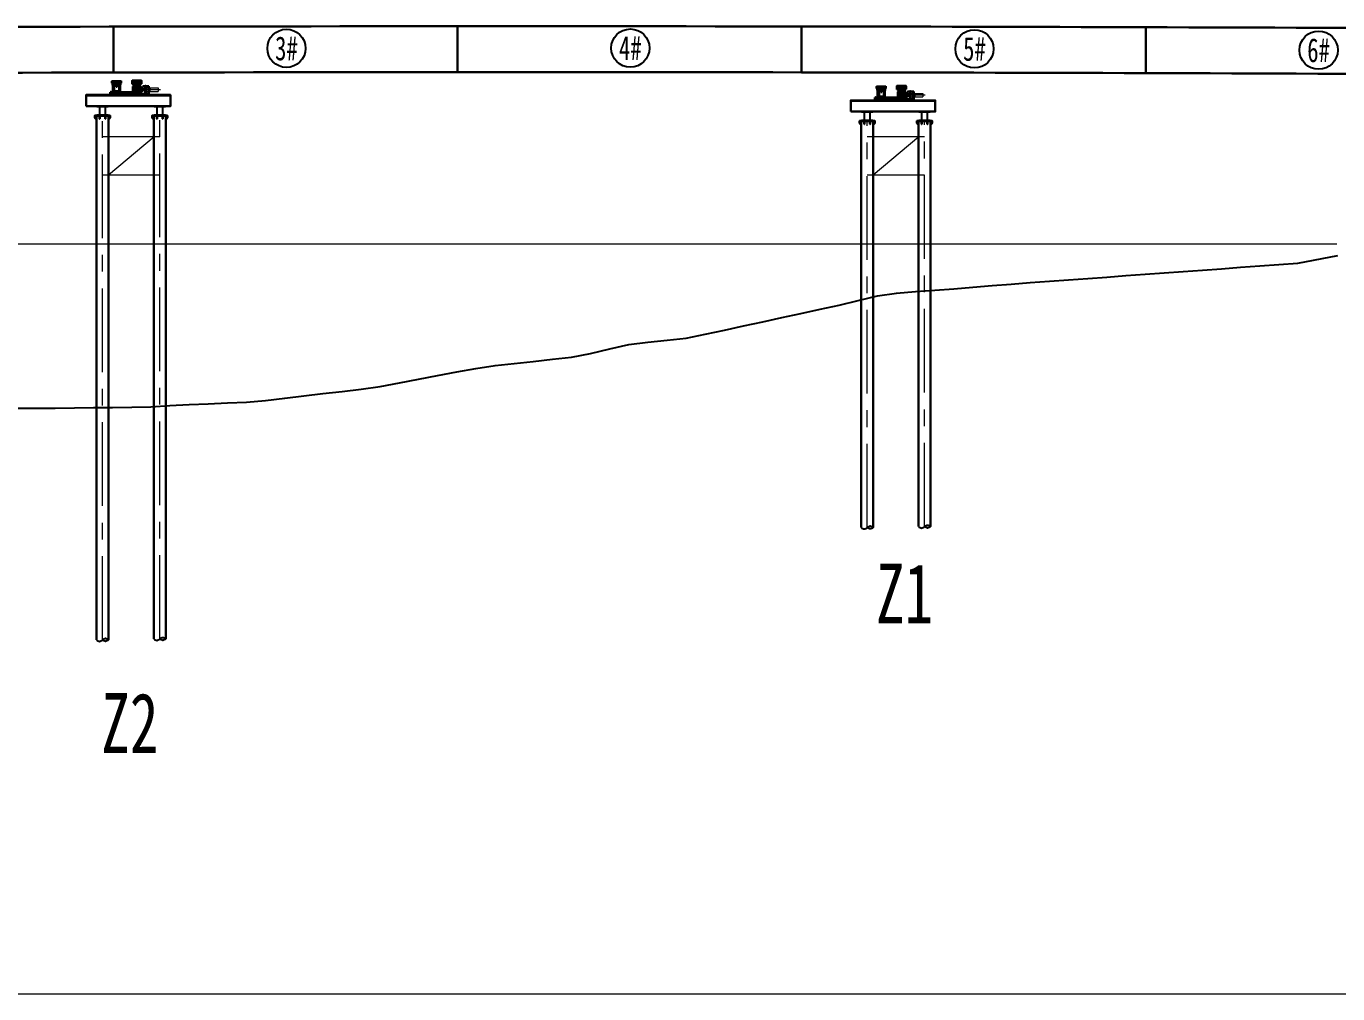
# Model space of a CAD drawing. Extents: x 1767995 to 4174245, y 542814 to 862564.
# Drawn here: x 2483403 to 2552003, y 702689 to 753275 of the extents above; entities that cross this region are included whole.
import ezdxf
from ezdxf.enums import TextEntityAlignment as Align
from ezdxf.lldxf.tags import DXFTag

# ---------------------------------------------------------------- set-up
doc = ezdxf.new("R2010")
doc.units = 0
doc.header["$LTSCALE"] = 3500
for name, pattern in [('ACAD_ISO02W100', [15, 12, -3]), ('CENTER', [2, 1.25, -0.25, 0.25, -0.25]), ('CENTER8', [6.35, 3.96875, -0.79375, 0.79375, -0.79375]), ('CENTERX2', [101.6, 63.5, -12.7, 12.7, -12.7]), ('DASHED', [0.75, 0.5, -0.25]), ('LINEL4', [12.5, 7.5, -2, 1, -2])]:
    doc.linetypes.add(name, pattern=pattern)
for name, color, linetype, lineweight in [('0 尺寸线', 4, 'Continuous', 18), ('1 BZ 标注', 2, 'Continuous', 13), ('1粗实线', 1, 'Continuous', 30), ('3中心线', 6, 'CENTER', 18), ('5文本', 7, 'Continuous', 15), ('AM_0', 7, 'Continuous', 50), ('中心线', 2, 'CENTER', 15), ('尺寸标注', 3, 'Continuous', 18), ('文字', 7, 'Continuous', 15), ('标注', 3, 'Continuous', 18), ('桥 构造粗实', 1, 'Continuous', 30)]:
    doc.layers.add(name, color=color, linetype=linetype, lineweight=lineweight)
for name, color, linetype in [('M_Prof', 2, 'Continuous'), ('卡特粗实线', 7, 'Continuous'), ('纵_地面线', 30, 'Continuous')]:
    doc.layers.add(name, color=color, linetype=linetype)
doc.styles.add('图内文字', font='仿宋_GB2312.TTF', dxfattribs={"width": 0.7})
tags = doc.linetypes.add('DASHDOT0', pattern=[1, 0.4, -0.3, 0, -0.3]).pattern_tags.tags
tags[10:11] = [DXFTag(74, 4), DXFTag(75, 0), DXFTag(340, '0'), DXFTag(46, 0.0), DXFTag(50, 0.0), DXFTag(44, 0.0), DXFTag(45, 0.0)]
tags[8:9] = [DXFTag(74, 4), DXFTag(75, 0), DXFTag(340, '0'), DXFTag(46, 0.0), DXFTag(50, 0.0), DXFTag(44, 0.0), DXFTag(45, 0.0)]
tags[6:7] = [DXFTag(74, 4), DXFTag(75, 0), DXFTag(340, '0'), DXFTag(46, 0.0), DXFTag(50, 0.0), DXFTag(44, 0.0), DXFTag(45, 0.0)]
tags[4:5] = [DXFTag(74, 4), DXFTag(75, 0), DXFTag(340, '0'), DXFTag(46, 0.0), DXFTag(50, 0.0), DXFTag(44, 0.0), DXFTag(45, 0.0)]

# ---------------------------------------------------------------- blocks, each defined once
blk = doc.blocks.new('SW_CENTERMARKSYMBOL_15')
at = {"color": 0, "linetype": 'Continuous', "lineweight": 0}
for p, q in [((-1, 0), (-1.21374, 0)), ((0, 0), (-0.5, 0)), ((0, 1), (0, 1.21374)), ((0, 0), (0, 0.5)), ((0, 0), (0, -0.5)), ((0, 0), (0.5, 0)), ((1, 0), (1.21374, 0)), ((0, -1), (0, -1.21374))]:
    blk.add_line(p, q, dxfattribs=at)
blk = doc.blocks.new('1234569')
at = {"layer": '尺寸标注', "color": 7, "linetype": 'CENTER8'}
for p, q in [((-196111, -679551), (-196090, -679551)), ((-196100, -679562), (-196100, -679541)), ((-196100, -679595), (-196100, -679566))]:
    blk.add_line(p, q, dxfattribs=at)
at = {"layer": '尺寸标注', "color": 7}
for points in [[(-196106, -679565), (-196106, -679565, 0.414214), (-196108, -679567), (-196108, -679575)], [(-196093, -679575), (-196093, -679567, 0.414214), (-196095, -679565), (-196095, -679565)]]:
    blk.add_lwpolyline(points, format="xyb", dxfattribs=at)
blk.add_lwpolyline([(-196095, -679575), (-196095, -679600), (-196100, -679603), (-196105, -679600), (-196105, -679575)], dxfattribs=at)
for radius in [15, 10.4]:
    blk.add_circle((-196100, -679551), radius, dxfattribs=at)
blk = doc.blocks.new('456')
at = {"layer": '尺寸标注', "color": 1, "linetype": 'DASHDOT0'}
for p, q in [((-216147, -678337), (-216154, -678337)), ((-216150, -678340), (-216150, -678333))]:
    blk.add_line(p, q, dxfattribs=at)
at = {"layer": '尺寸标注', "color": 1}
blk.add_circle((-216150, -678337), 3.5, dxfattribs=at)
blk = doc.blocks.new('321321')
at = {"layer": '尺寸标注', "color": 1, "linetype": 'DASHDOT0'}
for p, q in [((-216211, -682364), (-216218, -682364)), ((-216214, -682367), (-216214, -682360)), ((-215991, -682364), (-215998, -682364)), ((-215994, -682367), (-215994, -682360)), ((-215771, -682364), (-215778, -682364)), ((-215774, -682367), (-215774, -682360)), ((-215551, -682364), (-215558, -682364)), ((-215554, -682367), (-215554, -682360)), ((-215331, -682364), (-215338, -682364)), ((-215334, -682367), (-215334, -682360))]:
    blk.add_line(p, q, dxfattribs=at)
at = {"layer": '尺寸标注', "color": 1}
for points in [[(-216212, -682367), (-216210, -682364), (-216212, -682360), (-216216, -682361), (-216218, -682364), (-216216, -682367)], [(-215992, -682367), (-215990, -682364), (-215992, -682360), (-215996, -682361), (-215998, -682364), (-215996, -682367)], [(-215772, -682367), (-215770, -682364), (-215772, -682360), (-215776, -682361), (-215778, -682364), (-215776, -682367)], [(-215552, -682367), (-215550, -682364), (-215552, -682360), (-215556, -682361), (-215558, -682364), (-215556, -682367)], [(-215332, -682367), (-215330, -682364), (-215332, -682360), (-215336, -682361), (-215338, -682364), (-215336, -682367)]]:
    blk.add_lwpolyline(points, close=True, dxfattribs=at)
at = {"layer": '尺寸标注', "color": 4}
for centre, radius in [((-216214, -682364), 6), ((-216214, -682364), 5), ((-215994, -682364), 6), ((-215774, -682364), 6), ((-215554, -682364), 6), ((-215334, -682364), 6)]:
    blk.add_circle(centre, radius, dxfattribs=at)
at = {"layer": '尺寸标注', "color": 1}
for centre in [(-216214, -682364), (-215994, -682364), (-215774, -682364), (-215554, -682364), (-215334, -682364)]:
    blk.add_circle(centre, 5, dxfattribs=at)
at = {"layer": '尺寸标注', "color": 251}
for centre in [(-216214, -682364), (-215994, -682364), (-215774, -682364), (-215554, -682364), (-215334, -682364)]:
    blk.add_circle(centre, 3, dxfattribs=at)
blk = doc.blocks.new('0123')
at = {"layer": '尺寸标注', "color": 0}
for p, q in [((-197674, -679484), (-197674, -679478)), ((-197671, -679484), (-197671, -679509)), ((-197670, -679484), (-197670, -679478)), ((-197662, -679478), (-197662, -679484)), ((-197661, -679484), (-197661, -679509))]:
    blk.add_line(p, q, dxfattribs=at)
at = {"layer": '尺寸标注', "color": 0, "linetype": 'DASHDOT0'}
blk.add_line((-197666, -679473), (-197666, -679513), dxfattribs=at)
at = {"layer": '尺寸标注', "color": 0}
for points in [[(-197658, -679478), (-197674, -679478, 0.414214), (-197675, -679479), (-197675, -679484)], [(-197657, -679484), (-197657, -679479, 0.414214), (-197658, -679478), (-197658, -679484)]]:
    blk.add_lwpolyline(points, format="xyb", dxfattribs=at)
blk.add_lwpolyline([(-197671, -679509), (-197661, -679509), (-197666, -679513)], close=True, dxfattribs=at)
blk = doc.blocks.new('23322')
at = {"layer": '尺寸标注', "color": 0}
for p, q in [((39013, 49007), (39030, 49014)), ((39085, 48934), (39092, 48951)), ((39188, 48934), (39181, 48950)), ((39261, 49109), (39244, 49102)), ((39261, 49006), (39244, 49013))]:
    blk.add_line(p, q, dxfattribs=at)
for centre, radius in [((39021, 49010), 9), ((39022, 49106), 9), ((39137, 49058), 90), ((39137, 49058), 90), ((39089, 49173), 9), ((39089, 48942), 9), ((39184, 48942), 9), ((39185, 49173), 9), ((39252, 49010), 9), ((39253, 49105), 9)]:
    blk.add_circle(centre, radius, dxfattribs=at)
blk.add_arc((39137, 49058), 150, 296.46128, 243.53872, dxfattribs=at)
blk = doc.blocks.new('ewqwe')
h = blk.add_hatch()
h.set_pattern_fill('ANSI37', color=5, scale=4)
h.set_pattern_definition([(45, (60193.746, -5943.269), (-8.98025612, 8.98025612), []), (135, (60193.746, -5943.269), (-8.98025612, -8.98025612), [])])
h.paths.add_polyline_path([(965601, 492388), (966080, 492388), (966080, 492408), (965601, 492408)])
at = {"color": 2, "lineweight": 30}
for p, q in [((965601, 492388), (966081, 492388)), ((965601, 492208), (965601, 492378)), ((965601, 492208), (966081, 492208)), ((965601, 492188), (966081, 492188)), ((965651, 492148), (965671, 492148)), ((965706, 492208), (965706, 492368)), ((965726, 492208), (965726, 492368)), ((965831, 492208), (965831, 492368)), ((965851, 492208), (965851, 492368)), ((965956, 492208), (965956, 492368)), ((965976, 492208), (965976, 492368)), ((966011, 492148), (966031, 492148)), ((966081, 492208), (966081, 492378)), ((966081, 492188), (966081, 492208))]:
    blk.add_line(p, q, dxfattribs=at)
at = {"color": 2}
for p, q in [((965601, 492368), (965601, 492388)), ((965601, 492188), (965601, 492208))]:
    blk.add_line(p, q, dxfattribs=at)
at = {"color": 2, "lineweight": 30}
blk.add_lwpolyline([(965601, 492368), (966081, 492368), (966081, 492388)], dxfattribs=at)
at = {"layer": '0 尺寸线'}
blk.add_lwpolyline([(965601, 492388), (966081, 492388), (966081, 492408), (965601, 492408)], close=True, dxfattribs=at)
at = {"layer": '1 BZ 标注'}
for p, q in [((965651, 492148), (965671, 492148)), ((966011, 492148), (966031, 492148))]:
    blk.add_line(p, q, dxfattribs=at)
at = {"layer": '中心线', "linetype": 'CENTERX2'}
for p, q in [((965651, 492188), (965651, 492148)), ((965651, 492188), (965651, 492148)), ((965671, 492188), (965671, 492148)), ((965671, 492188), (965671, 492148)), ((965671, 492148), (966011, 492148)), ((965671, 492148), (966011, 492148)), ((966011, 492188), (966011, 492148)), ((966011, 492188), (966011, 492148)), ((966031, 492188), (966031, 492148)), ((966031, 492188), (966031, 492148))]:
    blk.add_line(p, q, dxfattribs=at)
at = {"layer": '卡特粗实线'}
blk.add_line((965976, 492208), (965996, 492208), dxfattribs=at)
blk = doc.blocks.new('A$C159A2C35')
h = blk.add_hatch()
h.set_pattern_fill('ANSI37', color=5, scale=4)
h.set_pattern_definition([(45, (-904848.285, -497628.079), (-8.98025612, 8.98025612), []), (135, (-904848.285, -497628.079), (-8.98025612, -8.98025612), [])])
h.paths.add_polyline_path([(449, 703), (928, 703), (928, 723), (449, 723)])
at = {"layer": '尺寸标注', "linetype": 'ACAD_ISO02W100', "lineweight": 30, "ltscale": 3}
h = blk.add_hatch(dxfattribs=at)
h.set_pattern_fill('ANSI32', color=3, scale=50)
h.set_pattern_definition([(45, (-39514.227, -48795.501), (-13.258252, 13.258252), []), (45, (-39505.388, -48795.501), (-13.258252, 13.258252), [])])
h.paths.add_polyline_path([(-578, 68), (-578, 48), (-175, 48), (-175, 68)])
at = {"color": 2, "lineweight": 30}
for p, q in [((448, 603), (448, 723)), ((448, 703), (928, 703)), ((928, 603), (928, 703)), ((448, 603), (928, 603)), ((448, 583), (928, 583)), ((473, 533), (473, 583)), ((473, 533), (483, 533)), ((473, 533), (522, 433)), ((483, 533), (483, 583)), ((483, 533), (532, 433)), ((522, 433), (563, 433)), ((553, 603), (553, 683)), ((563, 433), (563, 583)), ((573, 603), (573, 683)), ((678, 603), (678, 683)), ((698, 603), (698, 683)), ((803, 603), (803, 683)), ((814, 433), (814, 583)), ((814, 433), (856, 433)), ((823, 603), (823, 683)), ((894, 533), (846, 433)), ((904, 533), (856, 433)), ((894, 533), (894, 583)), ((904, 533), (904, 583))]:
    blk.add_line(p, q, dxfattribs=at)
at = {"color": 2}
for p, q in [((448, 683), (448, 703)), ((448, 583), (448, 603))]:
    blk.add_line(p, q, dxfattribs=at)
at = {"color": 5, "linetype": 'Continuous', "lineweight": 0}
for p, q in [((-771, 352), (-1493, 352)), ((-771, 172), (-1493, 172)), ((-878, 375), (-879, 375)), ((-873, 369), (-873, 365)), ((-870, 369), (-873, 369)), ((-873, 365), (-873, 352)), ((-870, 365), (-870, 369)), ((-870, 365), (-870, 352)), ((-864, 375), (-865, 375)), ((-771, 394), (-811, 394)), ((-771, 386), (-811, 386)), ((-771, 378), (-811, 378)), ((-771, 126), (-811, 126)), ((-771, 118), (-811, 118)), ((-771, 110), (-811, 110))]:
    blk.add_line(p, q, dxfattribs=at)
at = {"color": 7, "linetype": 'Continuous'}
for p, q in [((-1026, 45), (-588, 45)), ((-923, 45), (-952, 45)), ((-667, 45), (-724, 45)), ((-588, 45), (-576, 45)), ((-118, 45), (-576, 45)), ((684, 131), (688, 131)), ((686, 418), (690, 418))]:
    blk.add_line(p, q, dxfattribs=at)
at = {"color": 6, "linetype": 'Continuous'}
blk.add_line((-578, 424), (-175, 424), dxfattribs=at)
at = {"color": 5, "linetype": 'Continuous'}
for p, q in [((-546, 98), (-546, 424)), ((-207, 424), (-207, 98))]:
    blk.add_line(p, q, dxfattribs=at)
at = {"color": 5, "linetype": 'DASHED'}
for p, q in [((553, 433), (553, 583)), ((824, 433), (824, 583))]:
    blk.add_line(p, q, dxfattribs=at)
at = {"color": 5, "linetype": 'Continuous', "lineweight": 0}
for points in [[(-879, 375), (-879, 380), (-879, 382)], [(-864, 382), (-864, 382), (-864, 382), (-866, 382), (-867, 382), (-870, 382), (-872, 382), (-875, 382), (-877, 382), (-878, 382), (-879, 382), (-879, 382)], [(-864, 382), (-864, 380), (-864, 375)]]:
    blk.add_lwpolyline(points, dxfattribs=at)
blk.add_lwpolyline([(-811, 95), (-811, 410, -0.414214), (-809, 412), (-773, 412, -0.414214), (-771, 410), (-771, 95, -0.414214), (-773, 93), (-809, 93, -0.414214)], format="xyb", close=True, dxfattribs=at)
for points in [[(-603, 287), (-751, 287, -0.414214), (-753, 289), (-753, 310, 0.414214), (-755, 312), (-771, 312)], [(-771, 212), (-755, 212, 0.414214), (-753, 214), (-753, 235, -0.414214), (-751, 237), (-603, 237, 0.414214), (-598, 242), (-598, 282, 0.414214), (-603, 287)]]:
    blk.add_lwpolyline(points, format="xyb", dxfattribs=at)
at = {"color": 2, "lineweight": 30}
blk.add_lwpolyline([(448, 683), (928, 683)], dxfattribs=at)
at = {"color": 7, "linetype": 'Continuous'}
for centre, radius in [((686, 131), 8.26), ((686, 131), 7.14), ((688, 418), 8.26), ((688, 418), 7.14), ((686, 131), 2), ((688, 418), 2)]:
    blk.add_circle(centre, radius, dxfattribs=at)
at = {"color": 5, "linetype": 'Continuous', "lineweight": 0}
for points, knots in [([(-873, 369), (-875, 369), (-876, 370), (-878, 371), (-878, 371)], [0, 0, 0, 0, 0.993902, 1, 1, 1, 1]), ([(-865, 371), (-866, 371), (-867, 370), (-869, 369), (-870, 369)], [0, 0, 0, 0, 0.587839, 1, 1, 1, 1])]:
    blk.add_open_spline(points, degree=3, knots=knots, dxfattribs=at)
at = {"color": 7, "linetype": 'Continuous'}
for points in [[(680, 125), (680, 126), (678, 127), (678, 130), (678, 133), (679, 136), (681, 138), (683, 139), (686, 140), (689, 139), (692, 138), (694, 135), (695, 133), (695, 130), (694, 127), (692, 125), (690, 123), (687, 122), (684, 122), (682, 123), (681, 125), (680, 125)], [(682, 412), (682, 413), (680, 414), (680, 417), (680, 420), (681, 423), (683, 425), (685, 426), (688, 427), (691, 426), (694, 425), (696, 423), (697, 420), (697, 417), (696, 414), (694, 412), (692, 410), (689, 409), (686, 410), (684, 411), (683, 412), (682, 412)]]:
    blk.add_open_spline(points, degree=3, knots=[0, 0, 0, 0, 0.053715, 0.10743, 0.161125, 0.214803, 0.268509, 0.322226, 0.375879, 0.429453, 0.483028, 0.536683, 0.5904, 0.644106, 0.697784, 0.751479, 0.805199, 0.858879, 0.912473, 0.966037, 1, 1, 1, 1], dxfattribs=at)
at = {"layer": '0 尺寸线'}
blk.add_lwpolyline([(449, 703), (928, 703), (928, 723), (449, 723)], close=True, dxfattribs=at)
at = {"layer": '1 BZ 标注'}
for p, q in [((928, 703), (928, 683)), ((-1493, 352), (-1493, 172)), ((928, 603), (928, 583))]:
    blk.add_line(p, q, dxfattribs=at)
at = {"layer": 'AM_0', "color": 7, "lineweight": 30}
for p, q in [((-1010, 453), (-1010, 45)), ((-841, 453), (-1010, 453)), ((-990, 453), (-990, 45)), ((-877, 45), (-877, 0)), ((-841, 45), (-841, 453)), ((-811, 453), (-841, 453)), ((-811, 45), (-811, 453)), ((-761, 453), (-811, 453)), ((1006, 45), (1006, 135)), ((1026, 45), (1026, 135))]:
    blk.add_line(p, q, dxfattribs=at)
for points in [[(-1026, 45), (1026, 45), (1026, 0), (-1026, 0)], [(386, 65), (986, 65), (986, 45), (386, 45)]]:
    blk.add_lwpolyline(points, close=True, dxfattribs=at)
blk.add_lwpolyline([(1026, 135), (-511, 135, -0.414214), (-661, 285), (-661, 353, 0.414491), (-761, 453)], format="xyb", dxfattribs=at)
blk.add_lwpolyline([(-678, 45), (-678, 48), (-576, 48), (346, 48), (346, 45)], dxfattribs=at)
at = {"layer": '中心线', "linetype": 'CENTERX2'}
blk.add_line((688, 610), (688, 363), dxfattribs=at)
at = {"layer": '卡特粗实线'}
blk.add_line((823, 603), (843, 603), dxfattribs=at)
at = {"layer": '尺寸标注', "color": 253, "linetype": 'LINEL4'}
for p, q in [((-1611, 262), (-207, 262)), ((-377, -88), (-377, 571)), ((-377, 571), (-377, -88)), ((-377, -22), (-377, 522)), ((-326, 386), (-333, 369)), ((546, 440), (546, 65)), ((546, 121), (826, 121)), ((596, 205), (596, 143)), ((776, 205), (776, 143)), ((827, 440), (826, 65))]:
    blk.add_line(p, q, dxfattribs=at)
at = {"layer": '尺寸标注', "color": 4}
for p, q in [((-811, 402), (-811, 343)), ((-811, 388), (-811, 45)), ((-811, 93), (-811, 153)), ((-811, 45), (1026, 45)), ((-227, 98), (-527, 98)), ((-522, 48), (-522, 48)), ((-514, 48), (-514, 48)), ((-444, 128), (-310, 128)), ((-385, 45), (-385, 45)), ((-381, 45), (-381, 45)), ((-373, 45), (-373, 45)), ((-369, 45), (-369, 45)), ((-244, 68), (-244, 68)), ((-228, 68), (-228, 68)), ((346, 45), (346, 135)), ((366, 45), (366, 135)), ((506, 65), (686, 65)), ((686, 143), (586, 125)), ((686, 65), (866, 65))]:
    blk.add_line(p, q, dxfattribs=at)
at = {"layer": '尺寸标注', "color": 8, "linetype": 'ACAD_ISO02W100'}
for p, q in [((-661, 272), (-811, 272)), ((-661, 252), (-811, 252))]:
    blk.add_line(p, q, dxfattribs=at)
at = {"layer": '尺寸标注', "color": 6}
blk.add_line((947, 45), (-811, 45), dxfattribs=at)
at = {"layer": '尺寸标注', "color": 6, "lineweight": 30}
for p, q in [((-708, 291), (-708, 327)), ((-708, 291), (-708, 327)), ((-708, 197), (-708, 233)), ((-708, 197), (-708, 233)), ((-706, 329), (-578, 329)), ((-706, 289), (-578, 289)), ((-706, 235), (-578, 235)), ((-706, 195), (-578, 195)), ((-175, 63), (-175, 58))]:
    blk.add_line(p, q, dxfattribs=at)
at = {"layer": '尺寸标注', "color": 4, "linetype": 'ACAD_ISO02W100'}
for p, q in [((-673, 289), (-673, 329)), ((-673, 287), (-673, 237)), ((-673, 237), (-673, 287)), ((-673, 195), (-673, 235)), ((-648, 289), (-648, 329)), ((-648, 237), (-648, 287)), ((-648, 195), (-648, 235)), ((-623, 289), (-623, 329)), ((-623, 287), (-623, 237)), ((-623, 237), (-623, 287)), ((-623, 195), (-623, 235))]:
    blk.add_line(p, q, dxfattribs=at)
at = {"layer": '尺寸标注', "color": 1, "linetype": 'CENTER8'}
blk.add_line((-633, 109), (327, 109), dxfattribs=at)
at = {"layer": '尺寸标注', "color": 2}
blk.add_line((-578, 87), (-578, 424), dxfattribs=at)
at = {"layer": '尺寸标注', "color": 6, "linetype": 'ACAD_ISO02W100', "lineweight": 30, "ltscale": 3}
for p, q in [((-578, 98), (-175, 98)), ((-578, 68), (-175, 68))]:
    blk.add_line(p, q, dxfattribs=at)
at = {"layer": '尺寸标注', "color": 8}
for p, q in [((-526, 53), (-522, 57)), ((-526, 53), (-526, 48)), ((-522, 88), (-518, 90)), ((-522, 68), (-522, 88)), ((-522, 68), (-522, 57)), ((-518, 90), (-514, 88)), ((-514, 88), (-514, 68)), ((-514, 68), (-514, 57)), ((-514, 57), (-510, 53)), ((-510, 53), (-510, 48)), ((-385, 53), (-381, 57)), ((-385, 53), (-385, 48)), ((-381, 88), (-377, 90)), ((-381, 68), (-381, 88)), ((-381, 68), (-381, 57)), ((-377, 90), (-373, 88)), ((-373, 88), (-373, 68)), ((-373, 68), (-373, 57)), ((-373, 57), (-369, 53)), ((-369, 53), (-369, 48)), ((-244, 53), (-240, 57)), ((-244, 53), (-244, 48)), ((-240, 88), (-236, 90)), ((-240, 68), (-240, 88)), ((-240, 68), (-240, 57)), ((-240, 57), (-240, 57)), ((-236, 90), (-232, 88)), ((-232, 88), (-232, 68)), ((-232, 68), (-232, 57)), ((-232, 57), (-228, 53)), ((-228, 53), (-228, 48)), ((423, 73), (449, 73)), ((423, 65), (423, 73)), ((449, 65), (423, 65)), ((426, 17), (426, 65)), ((426, 17), (436, 13)), ((427, 27), (427, 73)), ((427, 17), (427, 45)), ((443, 25), (429, 25)), ((436, 13), (446, 17)), ((445, 27), (445, 73)), ((446, 17), (446, 65)), ((446, 17), (446, 45)), ((449, 73), (449, 65)), ((515, 100), (522, 103)), ((515, 100), (515, 55)), ((522, 103), (522, 55)), ((522, 103), (529, 100)), ((529, 100), (529, 55)), ((538, 540), (538, 443)), ((538, 443), (553, 438)), ((546, 205), (826, 205)), ((553, 438), (553, 423)), ((553, 423), (820, 423)), ((563, 125), (586, 125)), ((586, 125), (686, 143)), ((686, 143), (786, 125)), ((786, 125), (810, 125)), ((834, 443), (820, 438)), ((820, 423), (820, 438)), ((834, 443), (834, 540)), ((850, 103), (843, 100)), ((843, 100), (843, 55)), ((843, 95), (843, 55)), ((850, 103), (850, 55)), ((857, 100), (850, 103)), ((850, 100), (850, 55)), ((857, 100), (857, 55)), ((857, 95), (857, 55)), ((924, 73), (948, 73)), ((924, 65), (924, 73)), ((948, 65), (924, 65)), ((926, 16), (926, 65)), ((926, 16), (936, 13)), ((927, 26), (927, 73)), ((927, 16), (927, 45)), ((943, 24), (929, 24)), ((936, 13), (946, 16)), ((945, 26), (945, 73)), ((946, 16), (946, 65)), ((946, 16), (946, 45)), ((948, 73), (948, 65))]:
    blk.add_line(p, q, dxfattribs=at)
at = {"layer": '尺寸标注', "color": 8, "linetype": 'DASHDOT0'}
for p, q in [((-518, 68), (-518, 90)), ((-377, 68), (-377, 90)), ((-236, 68), (-236, 90))]:
    blk.add_line(p, q, dxfattribs=at)
at = {"layer": '尺寸标注', "color": 1}
blk.add_line((-501, 314), (-484, 307), dxfattribs=at)
at = {"layer": '尺寸标注', "color": 4, "linetype": 'ACAD_ISO02W100', "lineweight": 30, "ltscale": 3}
for p, q in [((-392, 127), (-392, 515)), ((-362, 127), (-362, 515))]:
    blk.add_line(p, q, dxfattribs=at)
at = {"layer": '尺寸标注', "color": 0}
blk.add_line((324, 45), (924, 45), dxfattribs=at)
at = {"layer": '尺寸标注', "color": 8, "linetype": 'CENTER8'}
for p, q in [((436, 25), (436, 73)), ((936, 24), (936, 73))]:
    blk.add_line(p, q, dxfattribs=at)
at = {"layer": '尺寸标注', "color": 1, "lineweight": 30}
for p, q in [((497, 540), (497, 65)), ((497, 540), (875, 540)), ((502, 545), (870, 545)), ((538, 581), (538, 564)), ((539, 563), (838, 563)), ((539, 562), (585, 551)), ((836, 583), (540, 583)), ((586, 551), (787, 551)), ((586, 549), (586, 545)), ((786, 545), (786, 549)), ((787, 551), (837, 562)), ((838, 564), (838, 581)), ((875, 540), (875, 65))]:
    blk.add_line(p, q, dxfattribs=at)
at = {"layer": '尺寸标注', "color": 1, "linetype": 'LINEL4'}
for p, q in [((586, 551), (586, 205)), ((786, 551), (786, 205))]:
    blk.add_line(p, q, dxfattribs=at)
at = {"layer": '尺寸标注', "color": 6, "lineweight": 30}
for points in [[(-1021, 361), (-1026, 361), (-1026, 163), (-1021, 163)], [(-1016, 163), (-1010, 163), (-1010, 361), (-1016, 361)], [(-578, 68), (-578, 424), (-546, 424), (-546, 98)], [(-546, 98), (-546, 424), (-207, 424), (-207, 98)], [(-207, 98), (-207, 424), (-175, 424), (-175, 68)]]:
    blk.add_lwpolyline(points, dxfattribs=at)
at = {"layer": '尺寸标注', "color": 2}
blk.add_lwpolyline([(-705, 329), (-665, 329), (-665, 334), (-705, 334)], close=True, dxfattribs=at)
at = {"layer": '尺寸标注', "color": 3}
blk.add_lwpolyline([(-623, 339, 0.414214), (-626, 342), (-653, 342), (-663, 342), (-670, 342, 0.414214), (-673, 339), (-673, 335), (-665, 335), (-665, 329), (-673, 329), (-673, 178, 0.414583), (-670, 175), (-626, 175, 0.413844), (-623, 178)], format="xyb", close=True, dxfattribs=at)
at = {"layer": '尺寸标注', "color": 7, "linetype": 'ACAD_ISO02W100'}
blk.add_lwpolyline([(327, 115), (-633, 115), (-633, 103), (327, 103)], close=True, dxfattribs=at)
at = {"layer": '尺寸标注', "color": 3, "linetype": 'ACAD_ISO02W100', "lineweight": 30, "ltscale": 3}
blk.add_lwpolyline([(-578, 48), (-175, 48), (-175, 68), (-578, 68)], close=True, dxfattribs=at)
at = {"layer": '尺寸标注', "color": 4, "lineweight": 30}
blk.add_lwpolyline([(-542, 545), (-212, 545), (-212, 515), (-542, 515)], close=True, dxfattribs=at)
at = {"layer": '尺寸标注', "color": 4, "linetype": 'ACAD_ISO02W100', "lineweight": 30, "ltscale": 3}
for points in [[(-542, 128), (-542, 515), (-512, 515), (-512, 128)], [(-242, 128), (-242, 515), (-212, 515), (-212, 127)]]:
    blk.add_lwpolyline(points, dxfattribs=at)
at = {"layer": '尺寸标注', "color": 4, "lineweight": 30}
blk.add_lwpolyline([(-542, 113, 0.414214), (-527, 98), (-227, 98, 0.414214), (-212, 113), (-212, 128), (-542, 128)], format="xyb", close=True, dxfattribs=at)
at = {"layer": '尺寸标注', "color": 4}
for points in [[(534, 45), (534, 55), (510, 55), (510, 45)], [(838, 45), (838, 55), (862, 55), (862, 45)]]:
    blk.add_lwpolyline(points, dxfattribs=at)
at = {"layer": '尺寸标注', "color": 8}
for points in [[(533, 55), (511, 55), (511, 48), (533, 48)], [(839, 55), (861, 55), (861, 48), (839, 48)]]:
    blk.add_lwpolyline(points, close=True, dxfattribs=at)
for points in [[(563, 125), (563, 178), (546, 178), (546, 205)], [(810, 125), (810, 178), (826, 178), (826, 205)]]:
    blk.add_lwpolyline(points, dxfattribs=at)
at = {"layer": '尺寸标注', "color": 6, "lineweight": 50}
blk.add_circle((-1018, 305), 4.84, dxfattribs=at)
at = {"layer": '尺寸标注', "color": 6, "lineweight": 30}
blk.add_circle((-1018, 218), 4.84, dxfattribs=at)
at = {"layer": '尺寸标注', "color": 252, "lineweight": 50}
for centre, radius in [((-1018, 305), 3.24), ((-1018, 218), 3.24), ((-1018, 305), 1.71), ((-1018, 218), 1.71)]:
    blk.add_circle(centre, radius, dxfattribs=at)
at = {"layer": '尺寸标注', "color": 6, "lineweight": 50}
for centre, start, end in [((-1018, 363), 203.39093, 336.60907), ((-1018, 161), 22.74399, 157.25601)]:
    blk.add_arc(centre, 4.84, start, end, dxfattribs=at)
at = {"layer": '尺寸标注', "color": 252, "lineweight": 50}
for centre, start, end in [((-1018, 363), 216.35681, 323.64319), ((-1018, 161), 35.26085, 144.73915)]:
    blk.add_arc(centre, 3.24, start, end, dxfattribs=at)
at = {"layer": '尺寸标注', "color": 6, "lineweight": 30}
for centre, start, end in [((-706, 327), 90, 180), ((-706, 291), 180, 270), ((-706, 233), 90, 180), ((-706, 197), 180, 270)]:
    blk.add_arc(centre, 2, start, end, dxfattribs=at)
at = {"layer": '尺寸标注', "color": 8}
for centre, start, end in [((429, 27), 180, 270), ((443, 27), 270, 0), ((929, 26), 180, 270), ((943, 26), 270, 0)]:
    blk.add_arc(centre, 2, start, end, dxfattribs=at)
at = {"layer": '尺寸标注', "color": 1}
blk.add_arc((502, 540), 5, 90, 180, dxfattribs=at)
at = {"layer": '尺寸标注', "color": 1, "lineweight": 30}
for centre, radius, start, end in [((540, 581), 2, 91.83477, 180.00189), ((540, 564), 2, 180.00189, 221.3973), ((540, 564), 2, 221.3973, 246.96415), ((584, 549), 2, 41.43658, 66.96415), ((584, 549), 2, 0.00255, 41.43658), ((788, 549), 2, 138.60095, 180.00255), ((788, 549), 2, 113.0462, 138.60095), ((836, 581), 2, 359.99798, 90), ((836, 564), 2, 293.0462, 318.6105), ((836, 564), 2, 318.6105, 359.99798), ((870, 540), 5, 0, 90)]:
    blk.add_arc(centre, radius, start, end, dxfattribs=at)
at = {"layer": '尺寸标注', "color": 4}
for points in [[(686, 140), (686, 140), (687, 140), (689, 139), (692, 138), (694, 135), (695, 133), (695, 130), (694, 127), (692, 125), (690, 123), (688, 122), (687, 122), (686, 122)], [(688, 427), (688, 427), (689, 427), (691, 426), (694, 425), (696, 423), (697, 420), (697, 417), (696, 414), (694, 412), (692, 410), (690, 410), (689, 409), (688, 409)]]:
    blk.add_open_spline(points, degree=3, knots=[0.3737289, 0.3737289, 0.3737289, 0.3737289, 0.3758789, 0.4294528, 0.4830281, 0.5366835, 0.5904001, 0.6441057, 0.6977838, 0.7514791, 0.8051994, 0.8588792, 0.8737029, 0.8737029, 0.8737029, 0.8737029], dxfattribs=at)
at = {"color": 7, "linetype": 'Continuous', "lineweight": 0, "xscale": -10, "yscale": 10, "zscale": 10}
for p in [(686, 131), (688, 418)]:
    blk.add_blockref('SW_CENTERMARKSYMBOL_15', p, dxfattribs=at)
at = {"layer": '1 BZ 标注'}
blk.add_blockref('ewqwe', (-966218, -491643), dxfattribs=at)
at = {"layer": '尺寸标注', "color": 4}
for name, p in [('1234569', (195274, 680028)), ('321321', (215631, 682473)), ('456', (215567, 678446)), ('456', (215567, 678446)), ('1234569', (195538, 679999)), ('456', (215787, 678446)), ('456', (215787, 678446)), ('1234569', (195909, 679999)), ('456', (216007, 678446)), ('456', (216007, 678446)), ('456', (216227, 678446)), ('456', (216227, 678446)), ('456', (216447, 678446)), ('456', (216447, 678446)), ('1234569', (197077, 679710))]:
    blk.add_blockref(name, p, dxfattribs=at)
at = {"layer": '尺寸标注', "color": 3}
blk.add_blockref('0123', (196973, 679818), dxfattribs=at)
at = {"layer": '尺寸标注', "color": 7}
blk.add_blockref('23322', (-39514, -48796), dxfattribs=at)

msp = doc.modelspace()

# ---------------------------------------------------------------- linework, layer by layer
for centre in [(2497014.3, 752120.3), (2515001, 752133.6), (2533001, 752093.9), (2551001, 752024.7)]:
    msp.add_circle(centre, 1000)
at = {"layer": '1粗实线'}
for p, q in [((2487075, 721194.4), (2487075, 748590.6)), ((2487705, 721194.4), (2487705, 748590.6)), ((2490075, 721243.1), (2490075, 748590.6)), ((2490705, 721243.1), (2490705, 748590.6)), ((2527075, 727069.1), (2527075, 748309.2)), ((2527705, 727069.1), (2527705, 748309.2)), ((2530075, 727117.8), (2530075, 748309.2)), ((2530705, 727117.8), (2530705, 748309.2))]:
    msp.add_line(p, q, dxfattribs=at)
for points in [[(2486533.2, 749094.6), (2490945.2, 749094.6), (2490945.2, 749682.6), (2486533.2, 749682.6)], [(2526533.2, 748813.2), (2530945.2, 748813.2), (2530945.2, 749401.2), (2526533.2, 749401.2)], [(2487075, 748440.6), (2487040, 748440.6), (2486990, 748490.6), (2486990, 748590.6), (2486990, 748490.6), (2487040, 748440.6)], [(2486990, 748590.6), (2487790, 748590.6)], [(2487246, 748590.6), (2487246, 748440.6), (2487234, 748440.6), (2487234, 748590.6), (2487234, 748440.6), (2487246, 748440.6)], [(2487546, 748590.6), (2487546, 748440.6), (2487534, 748440.6), (2487534, 748590.6), (2487534, 748440.6), (2487546, 748440.6)], [(2487740, 748440.6), (2487705, 748440.6)], [(2487790, 748490.6), (2487740, 748440.6), (2487790, 748490.6), (2487790, 748590.6)], [(2490075, 748440.6), (2490040, 748440.6), (2489990, 748490.6), (2489990, 748590.6), (2489990, 748490.6), (2490040, 748440.6)], [(2489990, 748590.6), (2490790, 748590.6)], [(2490246, 748590.6), (2490246, 748440.6), (2490234, 748440.6), (2490234, 748590.6), (2490234, 748440.6), (2490246, 748440.6)], [(2490546, 748590.6), (2490546, 748440.6), (2490534, 748440.6), (2490534, 748590.6), (2490534, 748440.6), (2490546, 748440.6)], [(2490740, 748440.6), (2490705, 748440.6)], [(2490790, 748490.6), (2490740, 748440.6), (2490790, 748490.6), (2490790, 748590.6)], [(2527075, 748159.2), (2527040, 748159.2), (2526990, 748209.2), (2526990, 748309.2), (2526990, 748209.2), (2527040, 748159.2)], [(2526990, 748309.2), (2527790, 748309.2)], [(2527246, 748309.2), (2527246, 748159.2), (2527234, 748159.2), (2527234, 748309.2), (2527234, 748159.2), (2527246, 748159.2)], [(2527546, 748309.2), (2527546, 748159.2), (2527534, 748159.2), (2527534, 748309.2), (2527534, 748159.2), (2527546, 748159.2)], [(2527740, 748159.2), (2527705, 748159.2)], [(2527790, 748209.2), (2527740, 748159.2), (2527790, 748209.2), (2527790, 748309.2)], [(2530075, 748159.2), (2530040, 748159.2), (2529990, 748209.2), (2529990, 748309.2), (2529990, 748209.2), (2530040, 748159.2)], [(2529990, 748309.2), (2530790, 748309.2)], [(2530246, 748309.2), (2530246, 748159.2), (2530234, 748159.2), (2530234, 748309.2), (2530234, 748159.2), (2530246, 748159.2)], [(2530546, 748309.2), (2530546, 748159.2), (2530534, 748159.2), (2530534, 748309.2), (2530534, 748159.2), (2530546, 748159.2)], [(2530740, 748159.2), (2530705, 748159.2)], [(2530790, 748209.2), (2530740, 748159.2), (2530790, 748209.2), (2530790, 748309.2)]]:
    msp.add_lwpolyline(points, close=True, dxfattribs=at)
for points in [[(2486990, 748606.6), (2486990, 748590.6), (2486990, 748606.6), (2487790, 748606.6), (2487790, 748590.6), (2487790, 748606.6)], [(2489990, 748606.6), (2489990, 748590.6), (2489990, 748606.6), (2490790, 748606.6), (2490790, 748590.6), (2490790, 748606.6)], [(2526990, 748325.2), (2526990, 748309.2), (2526990, 748325.2), (2527790, 748325.2), (2527790, 748309.2), (2527790, 748325.2)], [(2529990, 748325.2), (2529990, 748309.2), (2529990, 748325.2), (2530790, 748325.2), (2530790, 748309.2), (2530790, 748325.2)]]:
    msp.add_lwpolyline(points, dxfattribs=at)
at = {"layer": '3中心线'}
for p, q in [((2487390, 721194.4), (2487390, 748590.6)), ((2490390, 721243.1), (2490390, 748590.6)), ((2527390, 727069.1), (2527390, 748309.2)), ((2530390, 727117.8), (2530390, 748309.2)), ((2487390, 747508.1), (2490390, 747508.1)), ((2487709.5, 745508.1), (2490087.1, 747508.1)), ((2527390, 747514.8), (2530390, 747514.8)), ((2527709.5, 745514.8), (2530087.1, 747514.8)), ((2487390, 745508.1), (2490390, 745508.1)), ((2527390, 745514.8), (2530390, 745514.8))]:
    msp.add_line(p, q, dxfattribs=at)
at = {"layer": '5文本'}
msp.add_line((2249245, 702689.2, -0.3), (2730495, 702689.2, -0.3), dxfattribs=at)
at = {"layer": 'M_Prof'}
for p, q in [((2486533.2, 749662.6), (2490945.2, 749662.6)), ((2486533.2, 749114.6), (2490945.2, 749114.6)), ((2526533.2, 749381.2), (2530945.2, 749381.2)), ((2526533.2, 748833.2), (2530945.2, 748833.2))]:
    msp.add_line(p, q, dxfattribs=at)
for points in [[(2487090, 748606.6), (2487390, 748606.6), (2487390, 748624.6), (2487258.5, 748624.6, -0.4142136), (2487245.5, 748637.6), (2487245.5, 749063.6, -0.4142136), (2487258.5, 749076.6), (2487390, 749076.6), (2487390, 749094.6), (2487090, 749094.6), (2487090, 749076.6), (2487221.5, 749076.6, -0.4142136), (2487234.5, 749063.6), (2487234.5, 748637.6, -0.4142136), (2487221.5, 748624.6), (2487090, 748624.6)], [(2487390, 748606.6), (2487690, 748606.6), (2487690, 748624.6), (2487558.5, 748624.6, -0.4142136), (2487545.5, 748637.6), (2487545.5, 749063.6, -0.4142136), (2487558.5, 749076.6), (2487690, 749076.6), (2487690, 749094.6), (2487390, 749094.6), (2487390, 749076.6), (2487521.5, 749076.6, -0.4142136), (2487534.5, 749063.6), (2487534.5, 748637.6, -0.4142136), (2487521.5, 748624.6), (2487390, 748624.6)], [(2490090, 748606.6), (2490390, 748606.6), (2490390, 748624.6), (2490258.5, 748624.6, -0.4142136), (2490245.5, 748637.6), (2490245.5, 749063.6, -0.4142136), (2490258.5, 749076.6), (2490390, 749076.6), (2490390, 749094.6), (2490090, 749094.6), (2490090, 749076.6), (2490221.5, 749076.6, -0.4142136), (2490234.5, 749063.6), (2490234.5, 748637.6, -0.4142136), (2490221.5, 748624.6), (2490090, 748624.6)], [(2490390, 748606.6), (2490690, 748606.6), (2490690, 748624.6), (2490558.5, 748624.6, -0.4142136), (2490545.5, 748637.6), (2490545.5, 749063.6, -0.4142136), (2490558.5, 749076.6), (2490690, 749076.6), (2490690, 749094.6), (2490390, 749094.6), (2490390, 749076.6), (2490521.5, 749076.6, -0.4142136), (2490534.5, 749063.6), (2490534.5, 748637.6, -0.4142136), (2490521.5, 748624.6), (2490390, 748624.6)], [(2527090, 748325.2), (2527390, 748325.2), (2527390, 748343.2), (2527258.5, 748343.2, -0.4142136), (2527245.5, 748356.2), (2527245.5, 748782.2, -0.4142136), (2527258.5, 748795.2), (2527390, 748795.2), (2527390, 748813.2), (2527090, 748813.2), (2527090, 748795.2), (2527221.5, 748795.2, -0.4142136), (2527234.5, 748782.2), (2527234.5, 748356.2, -0.4142136), (2527221.5, 748343.2), (2527090, 748343.2)], [(2527390, 748325.2), (2527690, 748325.2), (2527690, 748343.2), (2527558.5, 748343.2, -0.4142136), (2527545.5, 748356.2), (2527545.5, 748782.2, -0.4142136), (2527558.5, 748795.2), (2527690, 748795.2), (2527690, 748813.2), (2527390, 748813.2), (2527390, 748795.2), (2527521.5, 748795.2, -0.4142136), (2527534.5, 748782.2), (2527534.5, 748356.2, -0.4142136), (2527521.5, 748343.2), (2527390, 748343.2)], [(2530090, 748325.2), (2530390, 748325.2), (2530390, 748343.2), (2530258.5, 748343.2, -0.4142136), (2530245.5, 748356.2), (2530245.5, 748782.2, -0.4142136), (2530258.5, 748795.2), (2530390, 748795.2), (2530390, 748813.2), (2530090, 748813.2), (2530090, 748795.2), (2530221.5, 748795.2, -0.4142136), (2530234.5, 748782.2), (2530234.5, 748356.2, -0.4142136), (2530221.5, 748343.2), (2530090, 748343.2)], [(2530390, 748325.2), (2530690, 748325.2), (2530690, 748343.2), (2530558.5, 748343.2, -0.4142136), (2530545.5, 748356.2), (2530545.5, 748782.2, -0.4142136), (2530558.5, 748795.2), (2530690, 748795.2), (2530690, 748813.2), (2530390, 748813.2), (2530390, 748795.2), (2530521.5, 748795.2, -0.4142136), (2530534.5, 748782.2), (2530534.5, 748356.2, -0.4142136), (2530521.5, 748343.2), (2530390, 748343.2)]]:
    msp.add_lwpolyline(points, format="xyb", close=True, dxfattribs=at)
for points in [[(2530075, 727117.8), (2530232.5, 727039.1), (2530390, 727117.8), (2530547.5, 727196.6), (2530705, 727117.8)], [(2527075, 727069.1), (2527232.5, 726990.3), (2527390, 727069.1), (2527547.5, 727147.8), (2527705, 727069.1)], [(2527705, 727069.1), (2527547.5, 726990.3), (2527390, 727069.1)], [(2530705, 727117.8), (2530547.5, 727039.1), (2530390, 727117.8)], [(2487075, 721194.4), (2487232.5, 721115.6), (2487390, 721194.4), (2487547.5, 721273.1), (2487705, 721194.4)], [(2487705, 721194.4), (2487547.5, 721115.6), (2487390, 721194.4)], [(2490075, 721243.1), (2490232.5, 721164.4), (2490390, 721243.1), (2490547.5, 721321.9), (2490705, 721243.1)], [(2490705, 721243.1), (2490547.5, 721164.4), (2490390, 721243.1)]]:
    msp.add_spline(points, degree=3, dxfattribs=at)
at = {"layer": '标注', "color": 8}
msp.add_line((2346455.2, 741891.6), (2551953.4, 741891.6), dxfattribs=at)
at = {"layer": '桥 构造粗实'}
for p, q in [((2487960.7, 750850.8), (2487960.7, 753250.8)), ((2505960.7, 750875.1), (2505960.7, 753275.1)), ((2523960.7, 750864.8), (2523960.7, 753264.8)), ((2523960.7, 750864.8), (2523960.7, 753264.8)), ((2541960.7, 750825), (2541960.7, 753225))]:
    msp.add_line(p, q, dxfattribs=at)
for points in [[(2448780.7, 753087.9, -0.0010688), (2475647.1, 753225.9), (2475661.8, 753225.9, -0.0010977), (2523960.7, 753264.8, -0.0010977)], [(2523960.7, 753264.8, -0.0008182), (2559960.7, 753155.8, -0.0008182)], [(2448780.7, 750687.9, -0.0010688), (2475647.1, 750825.9), (2475661.8, 750825.9, -0.0010977), (2523960.7, 750864.8, -0.0010977)], [(2523960.7, 750864.8, -0.0008182), (2559960.7, 750755.8, -0.0008182)]]:
    msp.add_lwpolyline(points, format="xyb", dxfattribs=at)
at = {"layer": '纵_地面线', "color": 5, "flags": 128}
msp.add_lwpolyline([(2482922.9, 733302.6), (2483922.9, 733302.6), (2484922.9, 733309.6), (2485922.9, 733323.6), (2486922.9, 733336.6), (2487922.9, 733349.6), (2488922.9, 733362.6), (2489922.9, 733375.6), (2490922.9, 733443.6), (2491922.9, 733492.6), (2492922.9, 733536.6), (2493922.9, 733580.6), (2494922.9, 733624.6), (2495922.9, 733702.6), (2496922.9, 733828.6), (2497922.9, 733946.6), (2498922.9, 734065.6), (2499922.9, 734183.6), (2500922.9, 734302.6), (2501922.9, 734445.6), (2502922.9, 734625.6), (2503922.9, 734816.6), (2504922.9, 735007.6), (2505922.9, 735199.6), (2506922.9, 735383.6), (2507922.9, 735539.6), (2508922.9, 735646.6), (2509922.9, 735753.6), (2510922.9, 735860.6), (2511922.9, 735967.6), (2512922.9, 736172.6), (2513922.9, 736403.6), (2514922.9, 736635.6), (2515922.9, 736755.6), (2516922.9, 736862.6), (2517922.9, 736969.6), (2518922.9, 737173.6), (2519922.9, 737388.6), (2520922.9, 737603.6), (2521922.9, 737822.6), (2522922.9, 738048.6), (2523922.9, 738263.6), (2524922.9, 738475.6), (2525922.9, 738686.6), (2526922.9, 738931.6), (2527922.9, 739188.6), (2528922.9, 739317.6), (2529922.9, 739402.6), (2530922.9, 739474.6), (2531922.9, 739553.6), (2532922.9, 739632.6), (2533922.9, 739711.6), (2534922.9, 739790.6), (2535922.9, 739868.6), (2536922.9, 739945.6), (2537922.9, 740017.6), (2538922.9, 740090.6), (2539922.9, 740163.6), (2540922.9, 740235.6), (2541922.9, 740308.6), (2542922.9, 740381.6), (2543922.9, 740453.6), (2544922.9, 740526.6), (2545922.9, 740599.6), (2546922.9, 740672.6), (2547922.9, 740744.6), (2548922.9, 740817.6), (2549922.9, 740890.6), (2552005.8, 741291.6)], dxfattribs=at)

# ---------------------------------------------------------------- block references
at = {"layer": '尺寸标注', "extrusion": (0, 0, -1), "zscale": -1}
for p in [(-2488811.5, 749696.3), (-2528811.5, 749414.9)]:
    msp.add_blockref('A$C159A2C35', p, dxfattribs=at)

# ---------------------------------------------------------------- texts
at = {"layer": '5文本', "char_height": 3125, "attachment_point": 1, "style": '图内文字'}
for s, insert in [('Z1', (2527855.5, 725180.8)), ('Z2', (2487334, 718409.9))]:
    msp.add_mtext(s, dxfattribs=dict(at, insert=insert))
at = {"layer": '文字', "style": '图内文字', "width": 0.7}
for s, p in [('3#', (2497014.3, 752120.3)), ('4#', (2515001, 752133.6)), ('5#', (2533001, 752093.9)), ('6#', (2551001, 752024.7))]:
    msp.add_text(s, height=1250, rotation=0.000002, dxfattribs=at).set_placement(p, align=Align.MIDDLE_CENTER)

doc.saveas('drawing.dxf')
